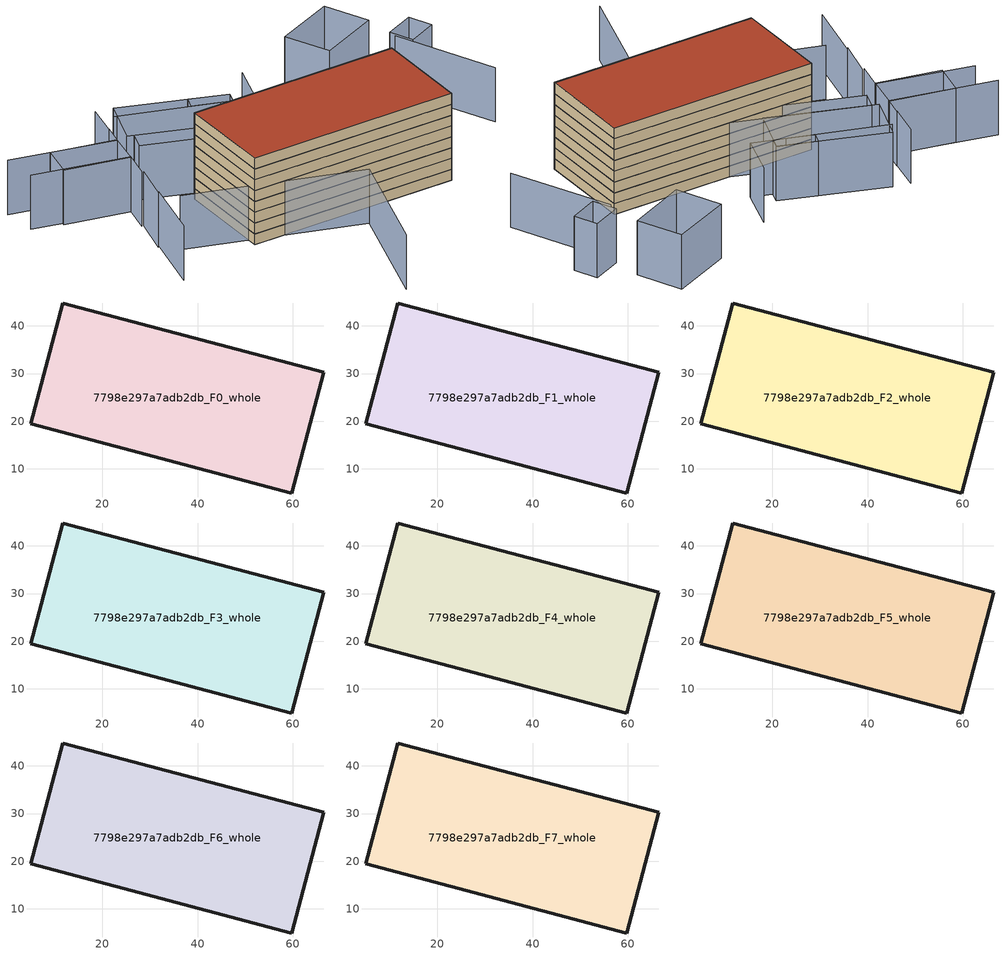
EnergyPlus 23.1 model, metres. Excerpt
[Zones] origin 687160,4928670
7798e297a7adb2db_F0_whole
 floor ground (EU_floor_Construction): 59.78,4.91 66.51,30.3 11.71,44.82 4.98,19.42 z0
 wall outside (EU_wall_Construction): 4.98,19.42 11.71,44.82 66.51,30.3 59.78,4.91 4.98,19.42 z0:3
7798e297a7adb2db_F1_whole
 floor to 7798e297a7adb2db_F0_whole (EU_floor_Construction): 59.77,4.91 66.5,30.3 11.71,44.82 4.98,19.42 z3
 wall outside (EU_wall_Construction): 4.98,19.42 11.71,44.82 66.51,30.3 59.78,4.91 4.98,19.42 z3:6
7798e297a7adb2db_F2_whole
 floor to 7798e297a7adb2db_F1_whole (EU_floor_Construction): 59.77,4.91 66.5,30.3 11.71,44.82 4.98,19.42 z6
 wall outside (EU_wall_Construction): 4.98,19.42 11.71,44.82 66.51,30.3 59.78,4.91 4.98,19.42 z6:9
7798e297a7adb2db_F3_whole
 floor to 7798e297a7adb2db_F2_whole (EU_floor_Construction): 59.77,4.91 66.5,30.3 11.71,44.82 4.98,19.42 z9
 wall outside (EU_wall_Construction): 4.98,19.42 11.71,44.82 66.51,30.3 59.78,4.91 4.98,19.42 z9:12
7798e297a7adb2db_F4_whole
 floor to 7798e297a7adb2db_F3_whole (EU_floor_Construction): 59.77,4.91 66.5,30.3 11.71,44.82 4.98,19.42 z12
 wall outside (EU_wall_Construction): 4.98,19.42 11.71,44.82 66.51,30.3 59.78,4.91 4.98,19.42 z12:15
7798e297a7adb2db_F5_whole
 floor to 7798e297a7adb2db_F4_whole (EU_floor_Construction): 59.77,4.91 66.5,30.3 11.71,44.82 4.98,19.42 z15
 wall outside (EU_wall_Construction): 4.98,19.42 11.71,44.82 66.51,30.3 59.78,4.91 4.98,19.42 z15:18
7798e297a7adb2db_F6_whole
 floor to 7798e297a7adb2db_F5_whole (EU_floor_Construction): 59.77,4.91 66.5,30.3 11.71,44.82 4.98,19.42 z18
 wall outside (EU_wall_Construction): 4.98,19.42 11.71,44.82 66.51,30.3 59.78,4.91 4.98,19.42 z18:21
7798e297a7adb2db_F7_whole
 floor to 7798e297a7adb2db_F6_whole (EU_floor_Construction): 59.77,4.91 66.5,30.3 11.71,44.82 4.98,19.42 z21
 wall outside (EU_wall_Construction): 4.98,19.42 11.71,44.82 66.51,30.3 59.78,4.91 4.98,19.42 z21:24
 roof outside (EU_roof_Construction): 66.51,30.3 59.78,4.91 4.98,19.42 11.71,44.82 z24
shading: -8.63,31.19 31.16,5.87 / 31.16,5.87 13.5,-21.88 / -25.24,64.41 -2.74,52.4 / -2.74,52.4 -6.35,45.64 / 45.26,59.41 38.56,49.09 / 38.56,49.09 8.95,68.31 / -10.68,36.25 -18.97,20.85 / 87.61,15.85 82.98,43.87 / -5.87,45.37 -11.24,35.94 / 3.73,65.11 1.1,60.15 / 1.1,60.15 -23.65,73.27 / 7.77,73.25 3.63,65.11 / 5.51,58.63 38.5,36.07 / 38.5,36.07 35.64,31.89 / 35.64,31.89 2.65,54.45 / 2.65,54.45 5.51,58.63 / 26.96,60.66 35.63,54.83 / 35.63,54.83 33.8,52.12 / 33.8,52.12 25.14,57.95 / 25.14,57.95 26.96,60.66 / 27.63,43.38 3.97,59.7 / 3.97,59.7 11.83,71.09 / 11.83,71.09 35.49,54.78 / 35.49,54.78 27.63,43.38 / -14.1,68.21 1.23,60.38 / 1.23,60.38 -2.93,52.25 / -2.93,52.25 -18.26,60.08 / -18.26,60.08 -14.1,68.21 / 83.45,46.07 91.77,47.47 / 91.77,47.47 92.87,40.92 / 92.87,40.92 84.55,39.52 / 84.55,39.52 83.45,46.07 / 65.02,63.39 82.29,66.23 / 82.29,66.23 84.37,53.61 / 84.37,53.61 67.1,50.77 / 67.1,50.77 65.02,63.39 z0:15
[Building]
EU S2 Campaign: North Axis=0; Terrain=City; Solar Distribution=FullExterior
[Site:Location]
Bologna: Latitude=44.5; Longitude=11.25; Time Zone=1; Elevation=37
[SizingPeriod:WeatherFileDays]
AnnualSizingPeriod: Begin Month=1; Begin Day of Month=1; End Month=12; End Day of Month=31; Day of Week for Start Day=Monday; Use Weather File Daylight Saving Period=No; Use Weather File Rain and Snow Indicators=No
[MATERIAL]
EU_InternalMass_Material: Roughness=MediumRough; Thickness=0.1; Conductivity=1; Density=1800; Specific Heat=900; Thermal Absorptance=0.9; Solar Absorptance=0.7; Visible Absorptance=0.7
[MATERIAL:NOMASS] Roughness=MediumRough; Thermal Absorptance=0.9; Solar Absorptance=0.7; Visible Absorptance=0.7
Name | Thermal Resistance
EU_wall_NoMass | 0.905828
EU_roof_NoMass | 0.37593
EU_floor_NoMass | 0.67114
[CONSTRUCTION]
EU_wall_Construction: EU_wall_NoMass
EU_roof_Construction: EU_roof_NoMass
EU_floor_Construction: EU_floor_NoMass
EU_InternalMass_Construction: EU_InternalMass_Material
[ZONE] Type=1; Multiplier=1; Ceiling Height=autocalculate; Volume=4466.49; Floor Area=autocalculate; Part of Total Floor Area=Yes
7798e297a7adb2db_F0_whole; 7798e297a7adb2db_F1_whole; 7798e297a7adb2db_F2_whole; 7798e297a7adb2db_F3_whole; 7798e297a7adb2db_F4_whole; 7798e297a7adb2db_F5_whole; 7798e297a7adb2db_F6_whole; 7798e297a7adb2db_F7_whole
[INTERNALMASS] Construction=EU_InternalMass_Construction; Surface Area=1488.83
Name | Zone or ZoneList
7798e297a7adb2db_F0_whole_EU_InternalMass | 7798e297a7adb2db_F0_whole
7798e297a7adb2db_F1_whole_EU_InternalMass | 7798e297a7adb2db_F1_whole
7798e297a7adb2db_F2_whole_EU_InternalMass | 7798e297a7adb2db_F2_whole
7798e297a7adb2db_F3_whole_EU_InternalMass | 7798e297a7adb2db_F3_whole
7798e297a7adb2db_F4_whole_EU_InternalMass | 7798e297a7adb2db_F4_whole
7798e297a7adb2db_F5_whole_EU_InternalMass | 7798e297a7adb2db_F5_whole
7798e297a7adb2db_F6_whole_EU_InternalMass | 7798e297a7adb2db_F6_whole
7798e297a7adb2db_F7_whole_EU_InternalMass | 7798e297a7adb2db_F7_whole
[OTHEREQUIPMENT] Fuel Type=Electricity; Design Level Calculation Method=Watts/Area; Power per Zone Floor Area=1; Fraction Latent=0; Fraction Radiant=0; Fraction Lost=0; Carbon Dioxide Generation Rate=0; EndUse Subcategory=EU_Step8_InternalGains
Name | Zone or ZoneList or Space or SpaceList | Schedule
EU_Step8_InternalGain_7798e297a7adb2db_F0_whole_f000 | 7798e297a7adb2db_F0_whole | EU_Step8_GainSchedule_7798e297a7adb2db_F0_whole_f000
EU_Step8_InternalGain_7798e297a7adb2db_F1_whole_f000 | 7798e297a7adb2db_F1_whole | EU_Step8_GainSchedule_7798e297a7adb2db_F1_whole_f000
EU_Step8_InternalGain_7798e297a7adb2db_F2_whole_f000 | 7798e297a7adb2db_F2_whole | EU_Step8_GainSchedule_7798e297a7adb2db_F2_whole_f000
EU_Step8_InternalGain_7798e297a7adb2db_F3_whole_f000 | 7798e297a7adb2db_F3_whole | EU_Step8_GainSchedule_7798e297a7adb2db_F3_whole_f000
EU_Step8_InternalGain_7798e297a7adb2db_F4_whole_f000 | 7798e297a7adb2db_F4_whole | EU_Step8_GainSchedule_7798e297a7adb2db_F4_whole_f000
EU_Step8_InternalGain_7798e297a7adb2db_F5_whole_f000 | 7798e297a7adb2db_F5_whole | EU_Step8_GainSchedule_7798e297a7adb2db_F5_whole_f000
EU_Step8_InternalGain_7798e297a7adb2db_F6_whole_f000 | 7798e297a7adb2db_F6_whole | EU_Step8_GainSchedule_7798e297a7adb2db_F6_whole_f000
EU_Step8_InternalGain_7798e297a7adb2db_F7_whole_f000 | 7798e297a7adb2db_F7_whole | EU_Step8_GainSchedule_7798e297a7adb2db_F7_whole_f000
[ZONEVENTILATION:DESIGNFLOWRATE] Schedule=EU_AlwaysOn; Design Flow Rate Calculation Method=AirChanges/Hour; Air Changes per Hour=0.73129; Ventilation Type=Natural; Fan Pressure Rise=0; Fan Total Efficiency=1; Constant Term Coefficient=1; Temperature Term Coefficient=0; Velocity Term Coefficient=0; Velocity Squared Term Coefficient=0; Minimum Indoor Temperature=-100; Maximum Indoor Temperature=100; Delta Temperature=-100; Minimum Outdoor Temperature=-100; Maximum Outdoor Temperature=100; Maximum Wind Speed=40
Name | Zone or ZoneList or Space or SpaceList
EU_ConstantAir_7798e297a7adb2db_F0_whole | 7798e297a7adb2db_F0_whole
EU_ConstantAir_7798e297a7adb2db_F1_whole | 7798e297a7adb2db_F1_whole
EU_ConstantAir_7798e297a7adb2db_F2_whole | 7798e297a7adb2db_F2_whole
EU_ConstantAir_7798e297a7adb2db_F3_whole | 7798e297a7adb2db_F3_whole
EU_ConstantAir_7798e297a7adb2db_F4_whole | 7798e297a7adb2db_F4_whole
EU_ConstantAir_7798e297a7adb2db_F5_whole | 7798e297a7adb2db_F5_whole
EU_ConstantAir_7798e297a7adb2db_F6_whole | 7798e297a7adb2db_F6_whole
EU_ConstantAir_7798e297a7adb2db_F7_whole | 7798e297a7adb2db_F7_whole
[HVACTEMPLATE:THERMOSTAT] Constant Heating Setpoint=20; Constant Cooling Setpoint=50
EU_HeatOnly_7798e297a7adb2db_F0_whole; EU_HeatOnly_7798e297a7adb2db_F1_whole; EU_HeatOnly_7798e297a7adb2db_F2_whole; EU_HeatOnly_7798e297a7adb2db_F3_whole; EU_HeatOnly_7798e297a7adb2db_F4_whole; EU_HeatOnly_7798e297a7adb2db_F5_whole; EU_HeatOnly_7798e297a7adb2db_F6_whole; EU_HeatOnly_7798e297a7adb2db_F7_whole
[HVACTEMPLATE:ZONE:IDEALLOADSAIRSYSTEM] System Availability Schedule=EU_AlwaysOn; Maximum Heating Supply Air Temperature=50; Minimum Cooling Supply Air Temperature=13; Maximum Heating Supply Air Humidity Ratio=0.0156; Minimum Cooling Supply Air Humidity Ratio=0.0077; Heating Limit=NoLimit; Cooling Limit=NoLimit; Heating Availability Schedule=EU_AlwaysOn; Cooling Availability Schedule=EU_CoolingOff; Dehumidification Control Type=ConstantSensibleHeatRatio; Cooling Sensible Heat Ratio=0.7; Dehumidification Setpoint=60; Humidification Control Type=None; Humidification Setpoint=30; Outdoor Air Method=None; Outdoor Air Flow Rate per Person=0.00944; Outdoor Air Flow Rate per Zone Floor Area=0; Outdoor Air Flow Rate per Zone=0; Demand Controlled Ventilation Type=None; Outdoor Air Economizer Type=NoEconomizer; Heat Recovery Type=None; Sensible Heat Recovery Effectiveness=0.7; Latent Heat Recovery Effectiveness=0.65
Name | Template Thermostat
7798e297a7adb2db_F0_whole | EU_HeatOnly_7798e297a7adb2db_F0_whole
7798e297a7adb2db_F1_whole | EU_HeatOnly_7798e297a7adb2db_F1_whole
7798e297a7adb2db_F2_whole | EU_HeatOnly_7798e297a7adb2db_F2_whole
7798e297a7adb2db_F3_whole | EU_HeatOnly_7798e297a7adb2db_F3_whole
7798e297a7adb2db_F4_whole | EU_HeatOnly_7798e297a7adb2db_F4_whole
7798e297a7adb2db_F5_whole | EU_HeatOnly_7798e297a7adb2db_F5_whole
7798e297a7adb2db_F6_whole | EU_HeatOnly_7798e297a7adb2db_F6_whole
7798e297a7adb2db_F7_whole | EU_HeatOnly_7798e297a7adb2db_F7_whole
[SIZING:ZONE] Zone Cooling Design Supply Air Temperature Input Method=SupplyAirTemperature; Zone Cooling Design Supply Air Temperature=13; Zone Heating Design Supply Air Temperature Input Method=SupplyAirTemperature; Zone Heating Design Supply Air Temperature=50; Zone Cooling Design Supply Air Humidity Ratio=0.008; Zone Heating Design Supply Air Humidity Ratio=0.008; Cooling Design Air Flow Method=DesignDay; Cooling Design Air Flow Rate=0; Cooling Minimum Air Flow per Zone Floor Area=0.000762; Cooling Minimum Air Flow=0; Cooling Minimum Air Flow Fraction=0.2; Heating Design Air Flow Method=DesignDay; Heating Design Air Flow Rate=0; Heating Maximum Air Flow per Zone Floor Area=0.002032; Heating Maximum Air Flow=0.141576; Heating Maximum Air Flow Fraction=0.3; Account for Dedicated Outdoor Air System=No; Dedicated Outdoor Air System Control Strategy=NeutralSupplyAir; Dedicated Outdoor Air Low Setpoint Temperature for Design=autosize; Dedicated Outdoor Air High Setpoint Temperature for Design=autosize; Zone Load Sizing Method=Sensible Load Only No Latent Load; Zone Latent Cooling Design Supply Air Humidity Ratio Input Method=HumidityRatioDifference; Zone Cooling Design Supply Air Humidity Ratio Difference=0.005; Zone Latent Heating Design Supply Air Humidity Ratio Input Method=HumidityRatioDifference; Zone Humidification Design Supply Air Humidity Ratio Difference=0.005
7798e297a7adb2db_F0_whole; 7798e297a7adb2db_F1_whole; 7798e297a7adb2db_F2_whole; 7798e297a7adb2db_F3_whole; 7798e297a7adb2db_F4_whole; 7798e297a7adb2db_F5_whole; 7798e297a7adb2db_F6_whole; 7798e297a7adb2db_F7_whole
[SCHEDULE:CONSTANT]
Name | Hourly Value
EU_AlwaysOn | 1
EU_CoolingOff | 0
[SCHEDULE:FILE] Column Number=1; Rows to Skip at Top=0; Number of Hours of Data=8760; Column Separator=Comma; Interpolate to Timestep=No; Minutes per Item=60; Adjust Schedule for Daylight Savings=Yes
Name | File
EU_Step8_GainSchedule_7798e297a7adb2db_F0_whole_f000 | ../../schedules/7798e297a7adb2db/7798e297a7adb2db_F0_whole_f000_gain.csv
EU_Step8_GainSchedule_7798e297a7adb2db_F1_whole_f000 | ../../schedules/7798e297a7adb2db/7798e297a7adb2db_F1_whole_f000_gain.csv
EU_Step8_GainSchedule_7798e297a7adb2db_F2_whole_f000 | ../../schedules/7798e297a7adb2db/7798e297a7adb2db_F2_whole_f000_gain.csv
EU_Step8_GainSchedule_7798e297a7adb2db_F3_whole_f000 | ../../schedules/7798e297a7adb2db/7798e297a7adb2db_F3_whole_f000_gain.csv
EU_Step8_GainSchedule_7798e297a7adb2db_F4_whole_f000 | ../../schedules/7798e297a7adb2db/7798e297a7adb2db_F4_whole_f000_gain.csv
EU_Step8_GainSchedule_7798e297a7adb2db_F5_whole_f000 | ../../schedules/7798e297a7adb2db/7798e297a7adb2db_F5_whole_f000_gain.csv
EU_Step8_GainSchedule_7798e297a7adb2db_F6_whole_f000 | ../../schedules/7798e297a7adb2db/7798e297a7adb2db_F6_whole_f000_gain.csv
EU_Step8_GainSchedule_7798e297a7adb2db_F7_whole_f000 | ../../schedules/7798e297a7adb2db/7798e297a7adb2db_F7_whole_f000_gain.csv
